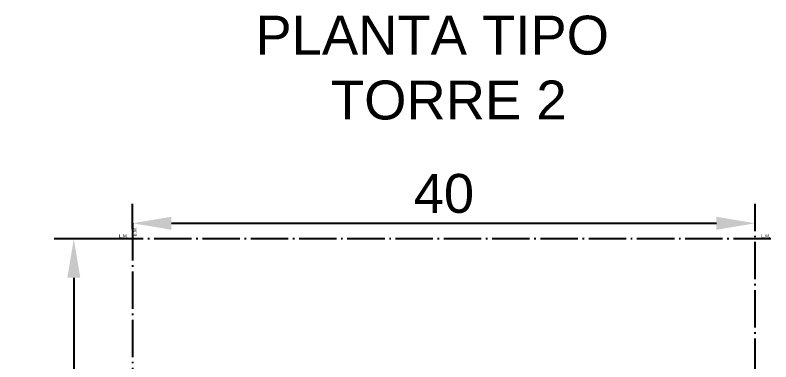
# Model space of a CAD drawing. Header units: millimetres. Extents: x 2359 to 2651, y 2020 to 2122.
# Drawn here: x 2437.76 to 2486.3, y 2100.08 to 2122.36 of the extents above; entities that cross this region are included whole.
import ezdxf

# ---------------------------------------------------------------- set-up
doc = ezdxf.new("R2010")
doc.units = ezdxf.units.MM
doc.linetypes.add('ACAD_ISO04W100', pattern=[30, 24, -3, 0, -3])
doc.layers.get('0').update_dxf_attribs({"color": 4})
doc.styles.get("Standard").update_dxf_attribs({"font": 'arial.ttf'})
doc.dimstyles.new('ISO-25', dxfattribs={"dimtxt": 2.5, "dimasz": 2.5, "dimexe": 1.25, "dimexo": 0.625, "dimtad": 1, "dimtxsty": 'Standard', "dimcen": 2.5, "dimadec": 0, "dimazin": 0, "dimtfac": 1, "dimtmove": 0, "dimatfit": 3, "dimfxl": 1, "dimarcsym": 0})

# ---------------------------------------------------------------- blocks, each defined once
blk = doc.blocks.new('*D49')
at = {"color": 0, "lineweight": -2, "transparency": 16777216}
for p, q in [((2444.673, 2107.99), (2440.283, 2107.99)), ((2441.533, 2105.49), (2441.533, 2071.741)), ((2444.673, 2069.241), (2440.283, 2069.241))]:
    blk.add_line(p, q, dxfattribs=at)
at = {"color": 0, "transparency": 16777216}
for points in [[(2441.116, 2105.49), (2441.949, 2105.49), (2441.533, 2107.99)], [(2441.116, 2071.741), (2441.949, 2071.741), (2441.533, 2069.241)]]:
    blk.add_solid(points, dxfattribs=at)
at = {"layer": 'Defpoints', "color": 0, "transparency": 16777216}
for p in [(2445.298, 2107.99), (2441.533, 2069.241), (2445.298, 2069.241)]:
    blk.add_point(p, dxfattribs=at)
at = {"color": 0, "transparency": 16777216, "insert": (2439.405, 2088.615), "char_height": 2.5, "attachment_point": 5, "rotation": 90}
blk.add_mtext('38,75', dxfattribs=at)
blk = doc.blocks.new('*D50')
at = {"color": 0, "lineweight": -2, "transparency": 16777216}
for p, q in [((2445.298, 2108.615), (2445.298, 2110.24)), ((2485.298, 2108.615), (2485.298, 2110.24)), ((2447.798, 2108.99), (2482.798, 2108.99))]:
    blk.add_line(p, q, dxfattribs=at)
at = {"color": 0, "transparency": 16777216}
for points in [[(2447.798, 2109.406), (2447.798, 2108.573), (2445.298, 2108.99)], [(2482.798, 2109.406), (2482.798, 2108.573), (2485.298, 2108.99)]]:
    blk.add_solid(points, dxfattribs=at)
at = {"layer": 'Defpoints', "color": 0, "transparency": 16777216}
for p in [(2485.298, 2108.99), (2445.298, 2107.99), (2485.298, 2107.99)]:
    blk.add_point(p, dxfattribs=at)
at = {"color": 0, "transparency": 16777216, "insert": (2465.298, 2110.891), "char_height": 2.5, "attachment_point": 5}
blk.add_mtext('40', dxfattribs=at)

msp = doc.modelspace()

# ---------------------------------------------------------------- linework, layer by layer
at = {"color": 7, "linetype": 'ACAD_ISO04W100', "ltscale": 0.1}
for p, q in [((2445.298, 2108.99), (2445.298, 2068.19)), ((2485.298, 2068.19), (2485.298, 2108.99)), ((2486.298, 2107.99), (2444.298, 2107.99))]:
    msp.add_line(p, q, dxfattribs=at)

# ---------------------------------------------------------------- texts
at = {"color": 4, "insert": (2453.195, 2122.328), "char_height": 2.5, "attachment_point": 1}
msp.add_mtext_dynamic_manual_height_columns('{\\C1;PLANTA TIPO\\P     TORRE 2}', width=24.7338, gutter_width=12.5, heights=[0], dxfattribs=at)
at = {"insert": (2445.573, 2108.144), "char_height": 0.04254, "attachment_point": 7, "rotation": 90}
msp.add_mtext_dynamic_manual_height_columns('{\\H5x;E.M.}', width=6.18774, gutter_width=12.5, heights=[0], dxfattribs=at)
at = {"char_height": 0.04254, "attachment_point": 7}
for insert in [(2485.685, 2108.067), (2444.442, 2108.061)]:
    msp.add_mtext_dynamic_manual_height_columns('{\\H5x;L.M.}', width=6.18774, gutter_width=12.5, heights=[0], dxfattribs=dict(at, insert=insert))

# ---------------------------------------------------------------- dimensions: what is measured, and where the dimension line sits
at = {"color": 2}
dim = msp.add_linear_dim(base=(2485.298, 2108.99), p1=(2445.298, 2107.99), p2=(2485.298, 2107.99), dimstyle='ISO-25', dxfattribs=at)
dim.commit()
dim.dimension.update_dxf_attribs({"geometry": '*D50', "text_midpoint": (2465.298, 2110.891)})
dim = msp.add_linear_dim(base=(2441.533, 2069.241), p1=(2445.298, 2107.99), p2=(2445.298, 2069.241), angle=90, dimstyle='ISO-25', dxfattribs=at)
dim.commit()
dim.dimension.update_dxf_attribs({"geometry": '*D49', "text_midpoint": (2439.405, 2088.615)})

doc.saveas('drawing.dxf')
